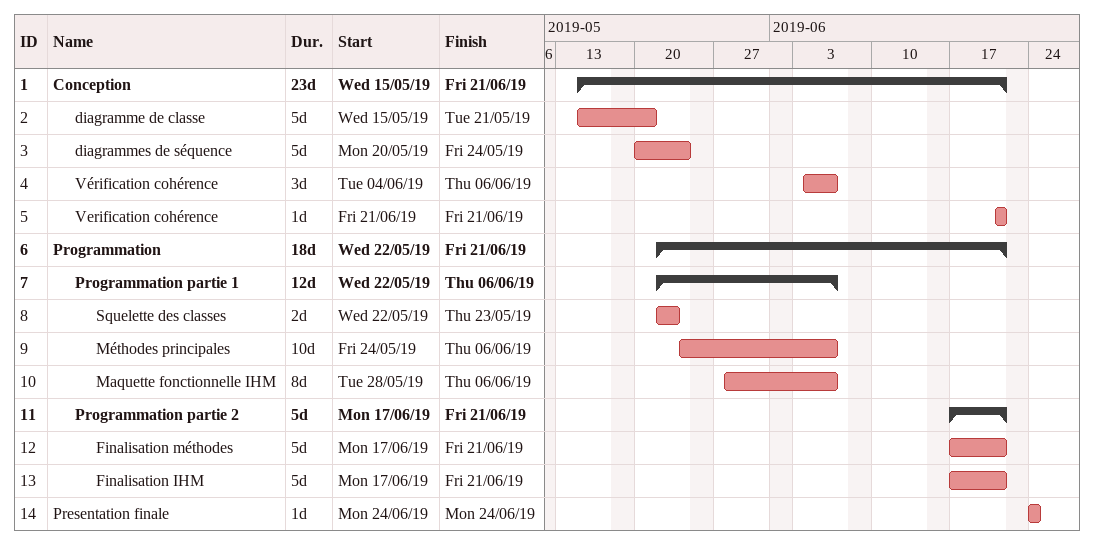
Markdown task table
| ID | Level | Task | Duration | Start | Finish |
|---|---|---|---|---|---|
| 1 | 1 | **Conception** | 23d | 2019-05-15 | 2019-06-21 |
| 2 | 2 | diagramme de classe | 5d | 2019-05-15 | 2019-05-21 |
| 3 | 2 | diagrammes de séquence | 5d | 2019-05-20 | 2019-05-24 |
| 4 | 2 | Vérification cohérence | 3d | 2019-06-04 | 2019-06-06 |
| 5 | 2 | Verification cohérence | 1d | 2019-06-21 | 2019-06-21 |
| 6 | 1 | **Programmation** | 18d | 2019-05-22 | 2019-06-21 |
| 7 | 2 | **Programmation partie 1** | 12d | 2019-05-22 | 2019-06-06 |
| 8 | 3 | Squelette des classes | 2d | 2019-05-22 | 2019-05-23 |
| 9 | 3 | Méthodes principales | 10d | 2019-05-24 | 2019-06-06 |
| 10 | 3 | Maquette fonctionnelle IHM | 8d | 2019-05-28 | 2019-06-06 |
| 11 | 2 | **Programmation partie 2** | 5d | 2019-06-17 | 2019-06-21 |
| 12 | 3 | Finalisation méthodes | 5d | 2019-06-17 | 2019-06-21 |
| 13 | 3 | Finalisation IHM | 5d | 2019-06-17 | 2019-06-21 |
| 14 | 1 | Presentation finale | 1d | 2019-06-24 | 2019-06-24 |
